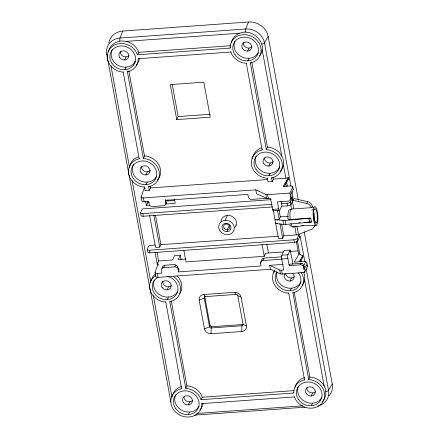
<?xml version="1.0" encoding="UTF-8"?>
<svg xmlns="http://www.w3.org/2000/svg" width="439" height="439" viewBox="0 0 439 439"><rect width="100%" height="100%" fill="white"/><g stroke="black" fill="none" stroke-linecap="round" stroke-linejoin="round"><path stroke-width="0.66" d="M211.038 333.722A5.784 5.114 25 0 1 204.486 328.899L199.185 300.155A5.784 5.114 25 0 1 203.811 294.525L234.541 292.314A5.784 5.114 25 0 1 241.093 297.137L246.389 325.881A5.784 5.114 25 0 1 241.768 331.505L211.038 333.722L211.17 327.966L211.741 326.748L242.471 324.531A1.443 1.279 25 0 0 243.415 324.042M227.248 231.638L227.292 229.723L229.29 225.443M241.768 331.505L241.9 325.754L242.471 324.531M129.543 167.517L110.924 65.581M150.742 282.491L150.786 282.118M171.978 397.13L153.321 295.507M280.23 171.429A15.903 14.07 25 0 0 283.402 164.883L283.556 162.062A15.628 14.339 -4.3 0 0 282.925 158.677L281.767 156.01L262.204 49.92L262.346 46.907L261.853 44.092A2.892 1.141 -10.4 0 0 264.476 42.819L268.169 36.464A17.351 15.349 25 0 0 248.512 21.994L122.799 31.054A17.351 15.349 25 0 0 108.823 43.263M302.114 285.586A15.903 14.07 25 0 0 304.6 279.852L304.754 277.047A15.782 14.482 -3.8 0 0 304.112 273.623L303.651 272.367M165.926 202.922L165.443 200.31L165.728 199.701L166.211 202.313L165.926 202.922A2.892 2.557 25 0 1 163.61 205.737L152.437 206.544A2.892 2.557 25 0 1 149.161 204.13L148.678 201.517L144.124 201.847A2.892 1.141 -10.4 0 1 141.874 200.886L141.149 196.968L144.135 188.424L145.183 188.347M303.815 268.092L304.496 269.003L306.943 263.746L307.426 266.358L304.578 272.471L282.266 274.079A2.892 1.141 -10.4 0 1 280.461 273.865L270.435 269.261L158.045 277.355A2.892 1.141 -10.4 0 1 155.796 276.4L155.071 272.482L158.056 263.932L157.195 263.998L155.027 252.238M122.799 31.054L119.995 38.056A16.567 14.657 25 0 0 106.748 54.178L170.82 401.685A2.892 1.141 -10.4 0 0 170.99 402.256M248.512 21.994L245.708 29.001A2.892 0.719 85.9 0 0 245.549 32.085A15.903 13.565 29.8 0 1 261.606 44.125M150.094 186.207L150.423 187.969L149.282 190.416L145.089 190.718L144.426 187.096A15.804 13.977 25 0 1 128.643 173.899A15.804 13.977 25 0 1 139.207 158.808L123.227 72.128A15.804 13.977 25 0 1 107.341 58.277A15.804 13.977 25 0 1 119.381 43.62A15.804 13.977 25 0 1 137.473 54.787L230.146 48.109L230.277 47.807M230.541 47.198L230.667 46.891M149.282 190.416L148.612 186.794A15.804 13.977 25 0 0 159.176 171.698A15.804 13.977 25 0 0 143.399 158.506L127.414 71.826A15.804 13.977 25 0 0 138.197 58.705L230.87 52.027L231.002 51.725M170.03 301.319L169.811 301.758L185.796 388.433A15.804 13.977 25 0 1 201.067 399.682L293.74 393.004L293.938 392.548M181.812 388.257L181.603 388.734A15.804 13.977 25 0 0 171.177 404.484A15.804 13.977 25 0 0 188.238 417.045A15.804 13.977 25 0 0 201.792 403.6L294.465 396.922L294.596 396.62M124.895 69.686L126.02 67.151M139.207 158.808L139.35 158.49M143.399 158.506L144.519 155.966L128.819 70.816M146.094 184.649L147.219 182.114M247.815 60.829L248.94 58.294M167.292 299.612L168.417 297.077M273.014 177.351L273.343 179.117L272.202 181.559L268.009 181.861L267.34 178.239A15.804 13.977 25 0 1 251.563 165.048A15.804 13.977 25 0 1 262.127 149.951L262.335 149.474M272.202 181.559L271.532 177.938A15.804 13.977 25 0 0 282.096 162.847A15.804 13.977 25 0 0 266.319 149.65L267.439 147.114L251.739 61.965M269.014 175.792L270.139 173.257M185.796 388.433L186.915 385.897L171.215 300.748M188.49 414.575L189.615 412.04M290.212 290.761L291.337 288.225M293.74 393.004A15.804 13.977 25 0 1 304.523 379.883L304.875 379.087M294.465 396.922A15.804 13.977 25 0 0 312.557 408.089A15.804 13.977 25 0 0 324.597 393.432A15.804 13.977 25 0 0 308.71 379.581L309.835 377.041L294.135 291.891M311.41 405.724L312.535 403.189M124.698 59.962L126.119 56.905M145.896 174.925L147.317 171.874M176.741 119.622L170.288 84.612L203.811 82.197L210.265 117.208L176.741 119.622L178.168 116.565L172.209 84.25M272.646 206.923L143.257 216.246A2.892 1.141 -10.4 0 1 141.029 215.225L140.546 212.613L142.258 208.948L271.154 199.663M149.754 205.227L146.401 205.468L147.828 202.412L147.586 201.106M167.923 199.904L167.407 201.002L174.651 200.48M304.842 261.748L300.128 236.166L297.735 241A2.892 1.141 -10.4 0 1 294.371 242.427L150.001 252.826A2.892 1.141 -10.4 0 1 147.773 251.805L147.295 249.193L149.002 245.527L155.406 245.066M247.618 51.111L249.039 48.054M149.65 215.445L155.543 247.415L159.736 247.113L160.877 244.671L155.472 215.362M157.195 263.998L158.622 260.942L157.052 252.447M155.071 272.482A2.892 1.141 -10.4 0 0 157.321 273.437L161.881 273.107L161.398 270.495A2.892 2.557 25 0 1 163.709 267.68L164.85 265.238L174.629 264.536C177.548 265.337 178.882 268.509 178.925 271.291L178.64 271.9L261.051 265.963L260.574 263.351L261.424 261.518M158.622 260.942L172.615 259.932L174.667 255.531L180.253 255.13L178.201 259.531L186.103 258.961M163.709 267.68L174.887 266.879L175.737 265.046M167.089 289.894L168.516 286.837M178.64 271.9L178.163 269.288L178.448 268.679M225.152 220.274L227.435 215.384M204.783 296.506A1.443 1.279 25 0 0 204.804 296.797L204.234 298.021L209.535 326.764A1.443 1.279 25 0 0 211.17 327.966L241.9 325.754A1.443 1.279 25 0 0 243.058 324.344L237.757 295.606A1.443 1.279 25 0 0 236.116 294.399L234.541 292.314M268.811 166.074L270.237 163.017M204.804 296.797L210.1 325.54L209.535 326.764L204.486 328.899M188.287 404.857L189.714 401.8M141.149 196.968A2.892 1.141 -10.4 0 0 143.399 197.929L255.789 189.829L256.513 193.753L266.539 198.351A2.892 1.141 -10.4 0 0 268.344 198.565L270.539 198.412L272.564 209.381A2.892 0.719 85.9 0 0 273.618 210.775L279.758 210.33L281.926 205.688L281.097 201.183M279.758 210.33A2.892 0.719 85.9 0 1 278.71 208.942L277.41 201.885L288.582 201.078A2.892 2.557 25 0 0 290.892 198.269L289.932 193.039L292.78 186.932A2.892 1.141 -10.4 0 0 290.558 185.911L283.139 186.443L288.286 177.586A2.892 1.141 -10.4 0 1 285.86 178.218L273.343 179.117M277.492 223.407L275.697 223.539L283.687 224.395A5.784 2.283 -10.4 0 0 285.86 224.4L311.311 222.019A7.474 2.947 -10.4 0 0 311.52 221.975A9.4 2.338 85.9 0 1 310.796 218.057A7.485 2.952 -10.4 0 1 310.592 218.101L285.136 220.482A5.784 2.283 -10.4 0 1 282.968 220.477L274.973 219.621L279.16 219.319L280.301 216.871L279.1 210.341M290.892 198.269L291.293 197.413L290.81 194.801L293.263 189.544L292.78 186.932M183.826 250.164L185.993 261.924L264.218 256.288L265.639 253.232L283.846 251.92M260.574 263.351A2.892 2.557 25 0 1 262.884 260.541L264.026 258.094L281.778 256.815M281.498 206.286L287.627 205.847A2.892 1.141 -10.4 0 0 290.991 204.42L290.514 201.808L292.901 196.974L291.908 191.591M290.991 204.42L293.998 198.56L307.607 201.644A5.784 5.114 25 0 1 312.343 206.325L312.425 206.785A9.4 2.338 85.9 0 0 312.113 206.818L312.343 206.325M292.22 200.436L293.071 200.376L293.653 199.114M273.168 209.82L278.463 238.564L282.656 238.262L283.797 235.814L281.629 224.06M270.435 269.261L269.716 265.343L279.736 269.941A2.892 1.141 -10.4 0 0 281.547 270.161L283.742 270.001L281.717 259.026A2.892 0.719 85.9 0 1 281.805 255.191L283.973 250.548L290.119 250.104L292.906 263.082L292.385 264.196M311.372 207.663A5.784 5.12 25 0 0 306.751 203.476L307.607 201.644M304.578 272.471L303.612 267.247A2.892 2.557 25 0 0 300.336 264.832L289.164 265.639L287.863 258.582A2.892 0.719 85.9 0 1 287.951 254.752L290.119 250.104M297.735 241L297.258 238.388L299.178 234.355M289.164 265.639L289.85 264.174L301.022 263.367A2.892 2.557 25 0 1 302.482 263.619M290.009 281.037L291.436 277.98M300.336 264.832L301.022 263.367M303.673 266.045L305.802 261.485A2.892 1.141 -10.4 0 0 304.479 261.419L294.262 262.154L299.135 253.775L301.324 255.235A3.907 1.904 39.6 0 0 302.69 255.712L302.932 257.018L300.183 261.737M303.612 267.247L304.013 266.391L304.496 269.003M311.207 396L312.634 392.949M123.227 72.128L123.37 71.837M127.414 71.826L127.634 71.387M144.426 187.096L144.568 186.8M148.612 186.794L148.832 186.35M262.127 149.951L246.29 62.98M266.319 149.65L250.334 62.975L250.554 62.536M181.603 388.734L165.766 301.763M267.34 178.239L267.488 177.949M271.532 177.938L271.675 177.647M304.523 379.883L288.686 292.912M308.71 379.581L292.873 292.61M137.473 54.787L138.713 52.334L230.508 45.722M138.197 58.705L138.351 58.398M201.067 399.682L202.308 397.229L294.103 390.617M201.792 403.6L201.945 403.293M284.066 186.57L288.527 178.892L288.286 177.586M299.255 261.617L302.69 255.707M304.167 231.715L332.241 383.971L328.548 390.326A16.567 14.657 25 0 1 317.66 406.108M308.793 222.375L309.122 221.887M309.226 221.728L309.791 220.148L308.063 218.457M287.369 180.413L287.496 180.248A3.907 0.274 -52.6 0 0 288.527 178.892M287.238 180.577L286.854 181.055M313.473 210.094L314.302 209.304M165.712 203.992L166.2 203.334L166.211 202.313M199.185 300.155L204.234 298.021A1.443 1.279 25 0 1 205.386 296.616L236.116 294.399M108.362 52.06A15.903 14.119 15.6 0 1 119.847 41.184L121.197 40.975A14.97 14.366 56.7 0 1 121.729 40.926L126.075 41.381L239.507 33.21L243.634 32.162A14.97 14.328 53.6 0 1 244.144 32.14M119.836 41.14L119.863 41.134A2.892 0.719 85.9 0 1 119.995 38.056L245.708 29.001A16.567 14.657 25 0 1 264.476 42.819L290.914 186.202M292.813 226.99L303.733 225.613L316.272 225.333M178.168 116.565L210.319 114.25M150.423 187.969L267.785 179.518M165.443 200.31L247.854 194.373L248.337 196.985A2.892 2.557 25 0 0 251.613 199.399L268.251 198.198M147.828 202.412L149.161 202.319M255.789 189.829L265.814 194.433A2.892 1.141 -10.4 0 0 267.62 194.647L289.932 193.039M165.827 204.069L175.205 203.394L174.481 199.476M140.546 212.613A2.892 1.141 -10.4 0 0 142.774 213.634L272.164 204.311M281.02 203.674L287.15 203.235A2.892 1.141 -10.4 0 0 290.514 201.808M272.564 209.381L278.71 208.942M313.967 207.477L293.784 208.926L292.336 201.089M287.979 218.468A6.508 1.619 85.9 0 1 288.308 212.377A2.903 2.568 25 0 1 290.613 209.54L291.622 209.474L290.656 204.228M280.301 216.871L288.346 216.295M288.017 218.468A2.952 1.163 -10.4 0 0 290.168 219.56L310.796 218.057M298.882 222.886L300.216 222.792M304.205 222.502L311.52 221.975M301.648 225.569L303.678 225.426M283.797 235.814L296.314 234.914A2.892 1.141 -10.4 0 0 298.482 234.404L311.531 229.377A5.784 5.114 25 0 0 314.516 225.048M160.877 244.671L278.238 236.215M147.295 249.193A2.892 1.141 -10.4 0 0 149.518 250.214L293.894 239.815A2.892 1.141 -10.4 0 0 297.258 238.388M289.916 251.487L298.004 250.899M299.135 253.775L298.602 253.813L296.314 241.401M281.805 255.191L287.951 254.752M281.717 259.026L287.863 258.582M262.884 260.541L282.184 259.147M269.716 265.343L283.122 264.377M196.76 413.461L302.674 405.834M194.373 415.162L305.056 407.189M244.144 32.118L245.549 32.085M293.071 200.376L306.751 203.476M237.757 295.606L241.093 297.137M243.058 324.344L246.389 325.881M291.244 226.519L289.735 225.125M314.565 221.322L316.76 222.628M225.706 223.281L226.233 223.972M203.811 294.525L205.386 296.616M304.6 279.852L324.163 385.941L325.381 388.778L325.925 391.599A2.892 1.141 -10.4 0 0 328.548 390.326L306.208 269.151M268.169 36.464L298.35 200.173M292.22 198.143L292.703 200.755M298.964 234.722L299.447 237.334M297.033 226.562L298.482 234.404M283.402 164.883L285.86 178.218M286.469 181.526L287.336 186.235M294.745 226.387L296.314 234.914M297.417 240.89L299.897 254.335M300.874 259.647L301.242 261.644M285.526 182.871L286.124 186.136M287.15 203.235L287.627 205.847M293.894 239.815L294.371 242.427M285.136 220.482L285.86 224.4M282.968 220.477L283.687 224.395M277.596 210.824L279.16 219.319M280.005 223.89L282.656 238.262M267.62 194.647L268.344 198.565M281.547 270.161L282.266 274.079M265.814 194.433L266.539 198.351M279.736 269.941L280.461 273.865M266.808 244.035L268.421 252.793M262.05 244.528L264.218 256.288M180.253 255.13L181.098 259.707M153.842 215.143L159.736 247.113M158.056 263.932L158.298 265.244M145.682 201.55L146.401 205.468M143.399 197.929L144.124 201.847M157.321 273.437L158.045 277.355M142.774 213.634L143.257 216.246M149.518 250.214L150.001 252.826M132.123 180.544L150.813 281.937M307.07 265.584A2.892 1.141 -10.4 0 1 307.426 266.358M301.028 272.284A15.804 13.977 25 0 1 292.731 292.901M288.538 293.203A15.804 13.977 25 0 1 274.726 285.065A15.804 13.977 25 0 1 274.638 270.572M173.268 276.351A15.804 13.977 25 0 1 180.484 290.848A15.804 13.977 25 0 1 169.811 301.758M165.618 302.059A15.804 13.977 25 0 1 150.577 291.452A15.804 13.977 25 0 1 155.417 275.802M273.777 272.844A15.903 14.07 25 0 1 274.304 270.836M295.068 387.324A15.903 14.07 25 0 1 304.523 377.617M309.835 377.041A15.903 14.07 25 0 1 324.163 385.941M202.933 403.276A15.903 14.07 25 0 1 199.97 409.916M172.011 396.9A15.903 14.07 25 0 1 181.631 386.468M186.915 385.897A15.903 14.07 25 0 1 202.308 397.229M177.158 276.01A15.903 14.07 25 0 1 179.716 293.713M151.027 280.9A15.903 14.07 25 0 1 155.554 273.947M211.741 326.748A1.443 1.279 25 0 1 210.1 325.54M305.758 261.512A3.106 1.41 39.4 0 1 307.091 263.834M332.241 383.971A17.351 15.349 25 0 1 328.998 395.852M311.899 210.462A9.367 2.157 -82.8 0 1 312.327 209.178M314.977 225.081A5.784 5.114 25 0 1 314.083 226.403M300.128 236.166A2.892 1.141 -10.4 0 1 299.052 236.978M325.733 391.593A15.903 13.938 34 0 1 322.045 402.036M302.932 257.018A2.892 1.141 -10.4 0 1 302.125 257.336M107.785 55.094A2.892 1.141 -10.4 0 1 106.748 54.178M139.333 58.431A15.903 14.07 25 0 1 136.238 65.181M126.075 41.381A15.903 14.07 25 0 1 138.713 52.334M262.204 49.92A15.903 14.07 25 0 1 259.718 55.654M231.463 42.501A15.903 14.07 25 0 1 239.507 33.21M230.146 48.109A15.804 13.977 25 0 1 243.705 34.665A15.804 13.977 25 0 1 260.761 47.225A15.804 13.977 25 0 1 250.334 62.975M246.147 63.276A15.804 13.977 25 0 1 230.87 52.027M292.901 196.974A2.892 1.141 -10.4 0 1 291.266 198M293.285 208.712A2.881 0.779 -14.9 0 1 291.781 209.14M293.576 226.678A9.4 2.338 85.9 0 1 290.903 223.462M290.179 219.544A9.4 2.338 85.9 0 1 290.613 209.546M295.42 226.069A2.881 0.883 -8.9 0 1 294.865 226.134M220.965 221.81A7.951 7.035 25 0 1 231.627 216.147A7.951 7.035 25 0 1 234.503 227.918M252.436 158.913A15.903 14.07 25 0 1 261.123 148.014M267.439 147.114A15.903 14.07 25 0 1 281.767 156.01M144.519 155.966A15.903 14.07 25 0 1 158.989 165.13A15.903 14.07 25 0 1 157.222 180.374M129.829 165.937A15.903 14.07 25 0 1 138.17 156.882M293.032 189.472A3.106 0.318 -53.6 0 1 293.367 189.407M291.392 197.49A3.106 1.394 67.1 0 1 290.563 199.054M290.602 199.163A2.892 2.557 25 0 1 290.404 199.284M273.283 161.618A5.059 4.478 25 0 1 267.735 162.606A5.059 4.478 25 0 1 264.432 157.963M279.83 166.853A13.011 11.513 25 0 1 263.274 172.011A13.011 11.513 25 0 1 256.107 156.147M292.385 273.272A5.059 4.478 25 0 1 293.131 279.555A5.059 4.478 25 0 1 286.431 280.038A5.059 4.478 25 0 1 284.873 273.81M294.245 276.811A5.059 4.478 25 0 1 289.109 277.635A5.059 4.478 25 0 1 285.674 273.596M301.028 281.816A13.011 11.513 25 0 1 284.906 287.161A13.011 11.513 25 0 1 276.998 271.895M298.295 272.679A13.115 11.601 25 0 1 297.066 288.11A13.115 11.601 25 0 1 280.175 287.594A13.115 11.601 25 0 1 276.894 272.032M156.536 176.462A13.011 11.513 25 0 1 139.498 180.445A13.011 11.513 25 0 1 133.566 164.252M150.363 170.469A5.059 4.478 25 0 1 144.65 171.386A5.059 4.478 25 0 1 141.534 166.485M135.338 61.493A13.011 11.513 25 0 1 118.3 65.477A13.011 11.513 25 0 1 112.368 49.283M128.934 55.737A5.059 4.478 25 0 1 123.282 56.34A5.059 4.478 25 0 1 120.335 51.517M135.201 61.575A13.735 12.149 25 0 1 134.51 62.157M258.258 52.642A13.011 11.513 25 0 1 241.642 56.84A13.011 11.513 25 0 1 234.914 41.184M251.854 46.885A5.059 4.478 25 0 1 246.202 47.489A5.059 4.478 25 0 1 243.255 42.665M302.487 263.713A3.106 1.394 67.1 0 1 304.101 266.402M174.887 266.879A2.892 2.557 25 0 1 178.163 269.288M162.54 268.053A2.892 2.557 25 0 1 164.85 265.238M261.71 260.909A2.892 2.557 25 0 1 264.026 258.094M321.71 397.613A13.735 12.149 25 0 1 321.019 398.195M315.443 391.78A5.059 4.478 25 0 1 309.797 392.384A5.059 4.478 25 0 1 306.845 387.56M321.853 397.536A13.011 11.513 25 0 1 305.237 401.734A13.011 11.513 25 0 1 298.504 386.079M192.523 400.631A5.059 4.478 25 0 1 187.041 401.317A5.059 4.478 25 0 1 183.908 396.746M198.933 406.388A13.011 11.513 25 0 1 182.317 410.591A13.011 11.513 25 0 1 175.584 394.93M171.331 285.668A5.059 4.478 25 0 1 165.514 286.19A5.059 4.478 25 0 1 162.776 281.119M177.735 291.425A13.011 11.513 25 0 1 161.118 295.623A13.011 11.513 25 0 1 154.385 279.967M167.594 276.372A13.115 11.601 25 0 1 176.681 293.916A13.115 11.601 25 0 1 156.767 296.045A13.115 11.601 25 0 1 157.755 277.421M235.93 224.867A7.951 7.035 25 0 1 235.529 225.202M313.226 213.952A5.059 1.257 85.9 0 1 313.468 215.697M313.693 212.004A5.378 1.339 85.9 0 1 314.094 220.817M313.188 211.274A9.4 2.338 85.9 0 0 316.162 225.339A9.4 2.338 85.9 0 0 317.243 211.285A9.4 2.338 85.9 0 0 313.188 211.274M220.032 230.936A7.951 7.035 25 0 0 233.499 231.188A7.951 7.035 25 0 0 225.909 220.257A7.951 7.035 25 0 0 220.032 230.936M222.787 229.564A4.626 4.094 25 0 0 230.607 229.548A4.626 4.094 25 0 0 226.047 223.264A4.626 4.094 25 0 0 222.787 229.564M224.225 228.296A3.183 2.815 25 0 0 229.602 228.285A3.183 2.815 25 0 0 226.464 223.967A3.183 2.815 25 0 0 224.225 228.296M263.866 163.714A5.059 4.478 25 0 0 272.438 163.873A5.059 4.478 25 0 0 267.609 156.915A5.059 4.478 25 0 0 263.866 163.714M256.195 169.673A13.115 11.601 25 0 0 278.403 170.096A13.115 11.601 25 0 0 265.886 152.064A13.115 11.601 25 0 0 256.195 169.673M133.28 178.53A13.115 11.601 25 0 0 155.483 178.953A13.115 11.601 25 0 0 142.966 160.915A13.115 11.601 25 0 0 133.28 178.53M140.946 172.565A5.059 4.478 25 0 0 149.518 172.73A5.059 4.478 25 0 0 144.689 165.772A5.059 4.478 25 0 0 140.946 172.565M112.082 63.562A13.115 11.601 25 0 0 134.29 63.984A13.115 11.601 25 0 0 121.773 45.952A13.115 11.601 25 0 0 112.082 63.562M119.748 57.602A5.059 4.478 25 0 0 128.32 57.767A5.059 4.478 25 0 0 123.491 50.803A5.059 4.478 25 0 0 119.748 57.602M235.002 54.71A13.115 11.601 25 0 0 257.205 55.133A13.115 11.601 25 0 0 244.688 37.101A13.115 11.601 25 0 0 235.002 54.71M242.668 48.745A5.059 4.478 25 0 0 251.24 48.91A5.059 4.478 25 0 0 246.411 41.952A5.059 4.478 25 0 0 242.668 48.745M313.698 212.218A7.375 1.833 85.9 0 0 316.009 223.319A7.375 1.833 85.9 0 0 316.887 212.361A7.375 1.833 85.9 0 0 313.698 212.218M306.263 393.64A5.059 4.478 25 0 0 314.834 393.805A5.059 4.478 25 0 0 310 386.847A5.059 4.478 25 0 0 306.263 393.64M298.591 399.605A13.115 11.601 25 0 0 320.799 400.028A13.115 11.601 25 0 0 308.282 381.99A13.115 11.601 25 0 0 298.591 399.605M183.343 402.497A5.059 4.478 25 0 0 191.914 402.656A5.059 4.478 25 0 0 187.08 395.698A5.059 4.478 25 0 0 183.343 402.497M175.671 408.457A13.115 11.601 25 0 0 197.879 408.879A13.115 11.601 25 0 0 185.362 390.847A13.115 11.601 25 0 0 175.671 408.457M162.145 287.529A5.059 4.478 25 0 0 170.716 287.693A5.059 4.478 25 0 0 165.887 280.735A5.059 4.478 25 0 0 162.145 287.529"/></g></svg>
